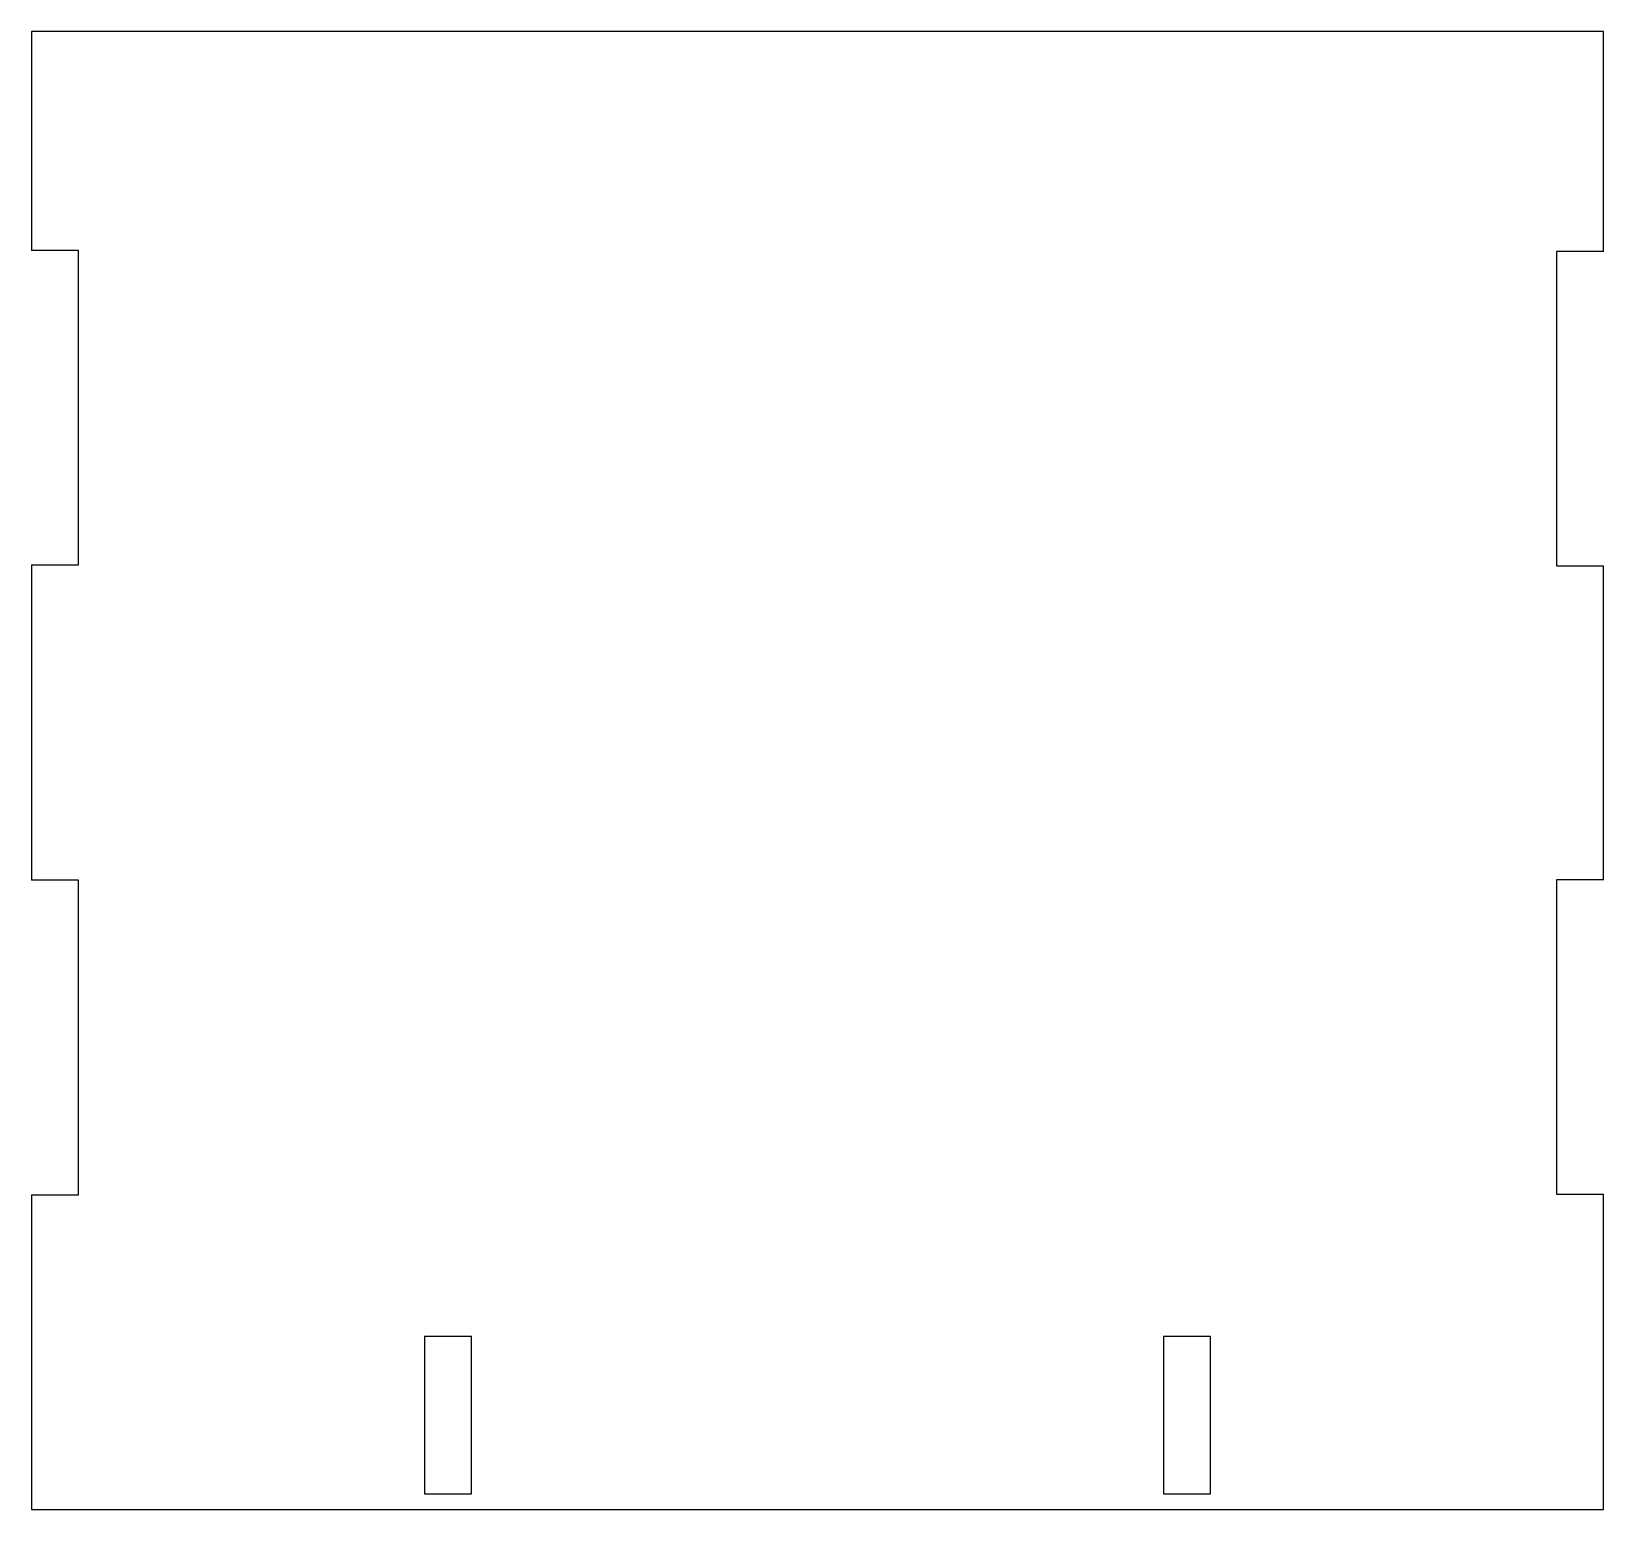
# Model space of a CAD drawing. Header units: millimetres. Extents: x -100 to 0, y 0 to 94.
import ezdxf

# ---------------------------------------------------------------- set-up
doc = ezdxf.new("R2010")
doc.units = ezdxf.units.MM
doc.layers.add('Pocket001', color=7, linetype='CONTINUOUS')

msp = doc.modelspace()

# ---------------------------------------------------------------- linework, layer by layer
at = {"layer": 'Pocket001'}
for p, q in [((-100, 94), (-100, 80.0701)), ((0, 94), (-100, 94)), ((-100, 94, 3), (-100, 80.0701, 3)), ((0, 94, 3), (-100, 94, 3)), ((-100, 94), (-100, 80.0701)), ((-100, 94, 3), (-100, 80.0701, 3)), ((-100, 94), (-100, 94, 3)), ((-100, 94), (-100, 94, 3)), ((0, 94), (-100, 94)), ((0, 94, 3), (-100, 94, 3)), ((0, 80.011703), (0, 94)), ((0, 80.011703, 3), (0, 94, 3)), ((0, 80.011703), (0, 94)), ((0, 94), (0, 94, 3)), ((0, 80.011703, 3), (0, 94, 3)), ((0, 94), (0, 94, 3)), ((-97.002, 80.0701), (-100, 80.0701)), ((-97.002, 80.0701, 3), (-100, 80.0701, 3)), ((-97.002, 80.0701, 3), (-100, 80.0701, 3)), ((-100, 80.0701), (-100, 80.0701, 3)), ((-97.002, 80.0701), (-100, 80.0701)), ((-100, 80.0701), (-100, 80.0701, 3)), ((-97.002, 60.0701), (-97.002, 80.0701)), ((-97.002, 60.0701, 3), (-97.002, 80.0701, 3)), ((-97.002, 60.0701, 3), (-97.002, 80.0701, 3)), ((-97.002, 80.0701, 3), (-97.002, 80.0701)), ((-97.002, 60.0701), (-97.002, 80.0701)), ((-97.002, 80.0701, 3), (-97.002, 80.0701)), ((-3, 80.011703), (-3, 60.011703)), ((0, 80.011703), (-3, 80.011703)), ((-3, 80.011703, 3), (-3, 60.011703, 3)), ((0, 80.011703, 3), (-3, 80.011703, 3)), ((-3, 80.011703, 3), (-3, 60.011703, 3)), ((-3, 80.011703), (-3, 60.011703)), ((-3, 80.011703, 3), (-3, 80.011703)), ((0, 80.011703, 3), (-3, 80.011703, 3)), ((-3, 80.011703, 3), (-3, 80.011703)), ((0, 80.011703), (-3, 80.011703)), ((0, 80.011703, 3), (0, 80.011703)), ((0, 80.011703, 3), (0, 80.011703)), ((-100, 60.0701), (-100, 40.018671)), ((-100, 60.0701), (-97.002, 60.0701)), ((-100, 60.0701, 3), (-100, 40.018671, 3)), ((-100, 60.0701, 3), (-97.002, 60.0701, 3)), ((-100, 60.0701), (-100, 40.018671)), ((-100, 60.0701, 3), (-100, 40.018671, 3)), ((-100, 60.0701, 3), (-100, 60.0701)), ((-100, 60.0701, 3), (-97.002, 60.0701, 3)), ((-100, 60.0701), (-97.002, 60.0701)), ((-100, 60.0701, 3), (-100, 60.0701)), ((-97.002, 60.0701, 3), (-97.002, 60.0701)), ((-97.002, 60.0701, 3), (-97.002, 60.0701)), ((-3, 60.011703), (0, 60.011703)), ((-3, 60.011703, 3), (0, 60.011703, 3)), ((-3, 60.011703, 3), (0, 60.011703, 3)), ((-3, 60.011703), (0, 60.011703)), ((-3, 60.011703, 3), (-3, 60.011703)), ((-3, 60.011703, 3), (-3, 60.011703)), ((0, 40.052505), (0, 60.011703)), ((0, 40.052505, 3), (0, 60.011703, 3)), ((0, 40.052505), (0, 60.011703)), ((0, 60.011703, 3), (0, 60.011703)), ((0, 40.052505, 3), (0, 60.011703, 3)), ((0, 60.011703, 3), (0, 60.011703)), ((-97.008186, 40.018671), (-100, 40.018671)), ((-97.008186, 40.018671, 3), (-100, 40.018671, 3)), ((-97.008186, 40.018671, 3), (-100, 40.018671, 3)), ((-100, 40.018671), (-100, 40.018671, 3)), ((-97.008186, 40.018671), (-100, 40.018671)), ((-100, 40.018671), (-100, 40.018671, 3)), ((-97.008186, 20.018671), (-97.008186, 40.018671)), ((-97.008186, 20.018671, 3), (-97.008186, 40.018671, 3)), ((-97.008186, 20.018671, 3), (-97.008186, 40.018671, 3)), ((-97.008186, 40.018671, 3), (-97.008186, 40.018671)), ((-97.008186, 20.018671), (-97.008186, 40.018671)), ((-97.008186, 40.018671, 3), (-97.008186, 40.018671)), ((-3, 40.052505), (-3, 20.052505)), ((0, 40.052505), (-3, 40.052505)), ((-3, 40.052505, 3), (-3, 20.052505, 3)), ((0, 40.052505, 3), (-3, 40.052505, 3)), ((-3, 40.052505, 3), (-3, 20.052505, 3)), ((-3, 40.052505), (-3, 20.052505)), ((-3, 40.052505, 3), (-3, 40.052505)), ((0, 40.052505, 3), (-3, 40.052505, 3)), ((-3, 40.052505, 3), (-3, 40.052505)), ((0, 40.052505), (-3, 40.052505)), ((0, 40.052505, 3), (0, 40.052505)), ((0, 40.052505, 3), (0, 40.052505)), ((-100, 20.018671), (-100, 0)), ((-100, 20.018671), (-97.008186, 20.018671)), ((-100, 20.018671, 3), (-100, 0, 3)), ((-100, 20.018671, 3), (-97.008186, 20.018671, 3)), ((-100, 20.018671), (-100, 0)), ((-100, 20.018671, 3), (-100, 0, 3)), ((-100, 20.018671, 3), (-100, 20.018671)), ((-100, 20.018671, 3), (-97.008186, 20.018671, 3)), ((-100, 20.018671), (-97.008186, 20.018671)), ((-100, 20.018671, 3), (-100, 20.018671)), ((-97.008186, 20.018671, 3), (-97.008186, 20.018671)), ((-97.008186, 20.018671, 3), (-97.008186, 20.018671)), ((-3, 20.052505), (0, 20.052505)), ((-3, 20.052505, 3), (0, 20.052505, 3)), ((-3, 20.052505), (0, 20.052505)), ((-3, 20.052505, 3), (-3, 20.052505)), ((-3, 20.052505, 3), (0, 20.052505, 3)), ((-3, 20.052505, 3), (-3, 20.052505)), ((0, 0), (0, 20.052505)), ((0, 20.052505, 3), (0, 20.052505)), ((0, 0, 3), (0, 20.052505, 3)), ((0, 0), (0, 20.052505)), ((0, 20.052505, 3), (0, 20.052505)), ((0, 0, 3), (0, 20.052505, 3)), ((-72, 11), (-75, 11)), ((-75, 11), (-75, 1)), ((-72, 11, 3), (-75, 11, 3)), ((-75, 11, 3), (-75, 1, 3)), ((-72, 11, 3), (-75, 11, 3)), ((-75, 11, 3), (-75, 11)), ((-72, 11), (-75, 11)), ((-75, 11, 3), (-75, 1, 3)), ((-75, 11), (-75, 1)), ((-75, 11, 3), (-75, 11)), ((-72, 1), (-72, 11)), ((-72, 1, 3), (-72, 11, 3)), ((-72, 1, 3), (-72, 11, 3)), ((-72, 11, 3), (-72, 11)), ((-72, 1), (-72, 11)), ((-72, 11, 3), (-72, 11)), ((-25, 11), (-28, 11)), ((-28, 11), (-28, 1)), ((-25, 11, 3), (-28, 11, 3)), ((-28, 11, 3), (-28, 1, 3)), ((-25, 11, 3), (-28, 11, 3)), ((-28, 11, 3), (-28, 11)), ((-25, 11), (-28, 11)), ((-28, 11, 3), (-28, 1, 3)), ((-28, 11), (-28, 1)), ((-28, 11, 3), (-28, 11)), ((-25, 1), (-25, 11)), ((-25, 1, 3), (-25, 11, 3)), ((-25, 1, 3), (-25, 11, 3)), ((-25, 11, 3), (-25, 11)), ((-25, 1), (-25, 11)), ((-25, 11, 3), (-25, 11)), ((-75, 1), (-72, 1)), ((-75, 1, 3), (-72, 1, 3)), ((-75, 1, 3), (-75, 1)), ((-75, 1, 3), (-72, 1, 3)), ((-75, 1), (-72, 1)), ((-75, 1, 3), (-75, 1)), ((-72, 1, 3), (-72, 1)), ((-72, 1, 3), (-72, 1)), ((-28, 1), (-25, 1)), ((-28, 1, 3), (-25, 1, 3)), ((-28, 1, 3), (-28, 1)), ((-28, 1, 3), (-25, 1, 3)), ((-28, 1), (-25, 1)), ((-28, 1, 3), (-28, 1)), ((-25, 1, 3), (-25, 1)), ((-25, 1, 3), (-25, 1)), ((-100, 0), (0, 0)), ((-100, 0, 3), (0, 0, 3)), ((-100, 0), (-100, 0, 3)), ((-100, 0), (0, 0)), ((-100, 0, 3), (0, 0, 3)), ((-100, 0), (-100, 0, 3)), ((0, 0), (0, 0, 3)), ((0, 0), (0, 0, 3))]:
    msp.add_line(p, q, dxfattribs=at)

doc.saveas('drawing.dxf')
